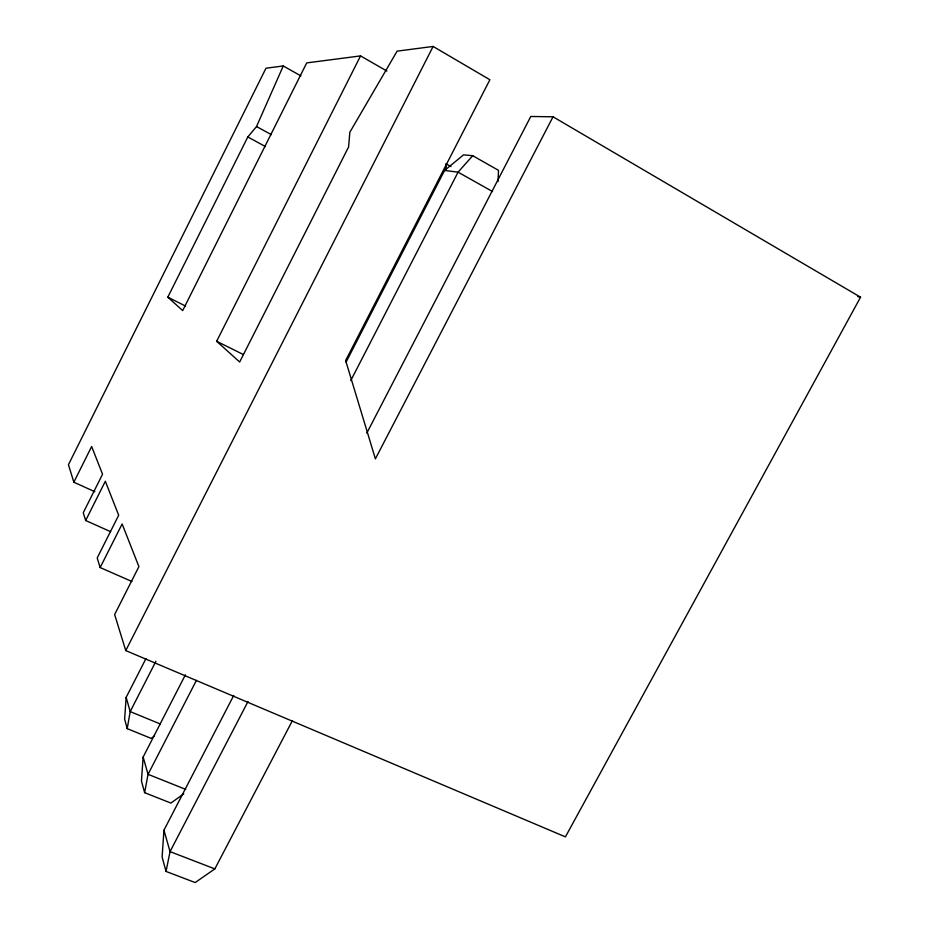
<?xml version="1.0" encoding="UTF-8"?>
<svg xmlns="http://www.w3.org/2000/svg" width="929" height="929" viewBox="0 0 929 929"><rect width="100%" height="100%" fill="white"/><g stroke="black" fill="none" stroke-linecap="round" stroke-linejoin="round"><path stroke-width="1.39" d="M498.002 181.608L498.513 170.344L472.722 155.712L463.536 154.864L444.573 170.448L346.041 362.194M445.92 170.088L446.21 164.328M233.725 695.461L163.945 830.178L162.11 857.026L166.036 871.437L195.183 882.55L214.843 868.894L292.414 720.614M145.958 658.603L126.158 697.389L124.614 719.081L127.203 728.638L151.125 738.381L154.516 735.884M185.405 674.802L143.136 757.054L141.463 781.057L144.622 792.669L170.89 803.074L183.745 793.83M127.203 728.638L130.199 711.591L155.909 661.309M144.622 792.669L148.048 774.321L196.449 680.318M166.036 871.437L170.042 851.626L248.008 701.488M386.905 71.069L360.545 55.903L306.721 62.905L182.676 310.588L167.812 297.164L247.811 136.958L256.52 126.541L283.264 65.959L300.891 75.899M94.839 491.731L73.832 482.197L91.646 446.524L102.55 474.231L83.262 512.75L85.654 520.507L110.597 531.667M85.654 520.507L105.325 481.268L118.691 515.247L97.197 557.957L100.158 567.561L131.93 581.496M100.158 567.561L122.129 523.968L138.909 566.62L114.639 614.534L125.752 650.579L565.424 836.866L860.556 297.199L553.034 116.799L530.773 116.473L366.792 433.146M553.034 116.799L375.386 458.856L345.634 360.51L489.885 79.755L433.123 46.45L397.124 51.141L349.827 132.266L348.596 146.968L239.659 362.031L216.654 341.268L360.545 55.903M125.752 650.579L433.123 46.45M350.756 380.611L458.067 172.167L472.722 155.712M283.264 65.959L265.996 68.212L68.444 464.709L73.832 482.197M444.573 170.448L458.067 172.167L492.509 191.513M857.722 296.606L860.556 297.199M214.843 868.894L170.042 851.626L163.945 830.178M185.73 789.395L148.048 774.321L143.136 757.054M160.38 724.005L130.199 711.591L126.158 697.389M216.654 341.268L243.328 354.53M167.812 297.164L185.591 306.082M247.811 136.958L265.485 146.585M256.52 126.541L271.361 134.659M445.932 163.713L450.995 166.558"/></g></svg>
